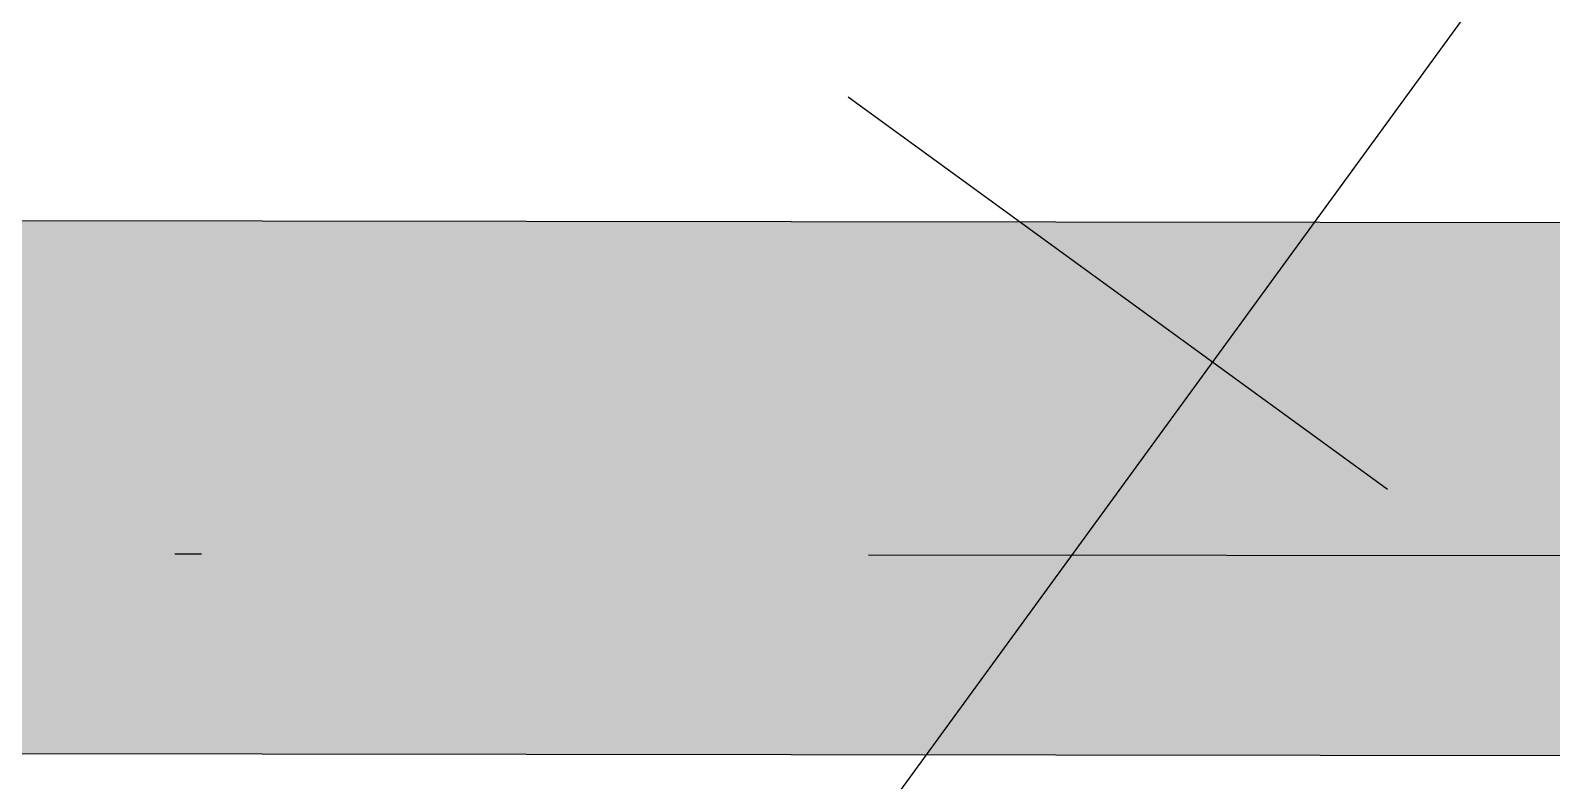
# Model space of a CAD drawing. Header units: millimetres. Extents: x 400382 to 401267, y 4543945 to 4544126.
# Drawn here: x 400735.79 to 400741.49, y 4544007.82 to 4544010.64 of the extents above; entities that cross this region are included whole.
import ezdxf

# ---------------------------------------------------------------- set-up
doc = ezdxf.new("R2010")
doc.units = ezdxf.units.MM
doc.linetypes.add('AKS', pattern=[3, 2.5, -0.25, 0, -0.25])
doc.linetypes.add('DASHDOT2', pattern=[0.5, 0.25, -0.125, 0, -0.125])
for name, color, linetype in [('aks prota', 2, 'AKS'), ('kolon tarama prota', 252, 'Continuous'), ('perde prota', 1, 'Continuous'), ('PRT-AL-TUNEL_EKSENI', 14, 'DASHDOT2')]:
    doc.layers.add(name, color=color, linetype=linetype)

msp = doc.modelspace()

# ---------------------------------------------------------------- hatches: boundary and pattern name
at = {"layer": 'kolon tarama prota'}
h = msp.add_hatch(color=256, dxfattribs=at)
h.dxf.hatch_style = 1
h.paths.add_polyline_path([(400803.72632, 4544009.33707), (400715.93468, 4544073.28909), (400690.79298, 4544038.77523), (400692.00541, 4544037.89203), (400705.8401, 4544027.81608), (400705.82967, 4544017.50939), (400720.00495, 4544017.49169), (400733.14296, 4544007.9252), (400805.78903, 4544007.83448)])
h.paths.add_polyline_path([(400733.45489, 4544009.92483), (400720.72959, 4544019.1908), (400707.52936, 4544019.20728), (400707.54135, 4544028.80376), (400693.46935, 4544039.05249), (400716.49142, 4544070.65657), (400799.97638, 4544009.84175)], flags=16)
h.paths.add_polyline_path([(400750.0006, 4544017.95423), (400750.00216, 4544019.20424), (400747.90215, 4544019.20686), (400747.90058, 4544017.95685), (400746.43136, 4544017.95869), (400746.4411, 4544025.75874), (400750.64986, 4544025.75349), (400750.6483, 4544024.50348), (400752.74831, 4544024.50085), (400752.74935, 4544025.75086), (400762.30539, 4544025.73893), (400762.30436, 4544024.48873), (400764.03966, 4544024.48656), (400764.03148, 4544017.93671), (400761.73966, 4544017.93957), (400761.74122, 4544019.18958), (400759.64121, 4544019.1922), (400759.63964, 4544017.94219)], flags=0)
h.paths.add_polyline_path([(400750.30098, 4544018.25386), (400750.30254, 4544019.50387), (400747.60252, 4544019.50724), (400747.60096, 4544018.25723), (400746.73174, 4544018.25832), (400746.74073, 4544025.45836), (400750.34948, 4544025.45386), (400750.34792, 4544024.20385), (400753.04794, 4544024.20048), (400753.0495, 4544025.45049), (400762.00554, 4544025.4393), (400762.00398, 4544024.1891), (400763.73928, 4544024.18693), (400763.73185, 4544018.23709), (400762.04004, 4544018.2392), (400762.0416, 4544019.48921), (400759.34158, 4544019.49258), (400759.34002, 4544018.24257)], flags=0)
h.paths.add_polyline_path([(400728.48066, 4544057.22162), (400728.23818, 4544057.39825), (400729.41578, 4544059.01483), (400729.65826, 4544058.83819)], flags=0)

# ---------------------------------------------------------------- linework, layer by layer
at = {"layer": 'aks prota', "ltscale": 10}
for p, q in [((400735.88985, 4544003.44982), (400763.38679, 4544041.19689)), ((400824.12934, 4544008.56158), (400660.93537, 4544008.76538))]:
    msp.add_line(p, q, dxfattribs=at)
at = {"layer": 'perde prota'}
for p, q in [((400733.45489, 4544009.92483), (400799.97638, 4544009.84175)), ((400805.78903, 4544007.83448), (400733.14296, 4544007.9252))]:
    msp.add_line(p, q, dxfattribs=at)
at = {"layer": 'PRT-AL-TUNEL_EKSENI', "ltscale": 10}
msp.add_line((400744.99527, 4544005.91038), (400691.19789, 4544045.09921), dxfattribs=at)

doc.saveas('drawing.dxf')
